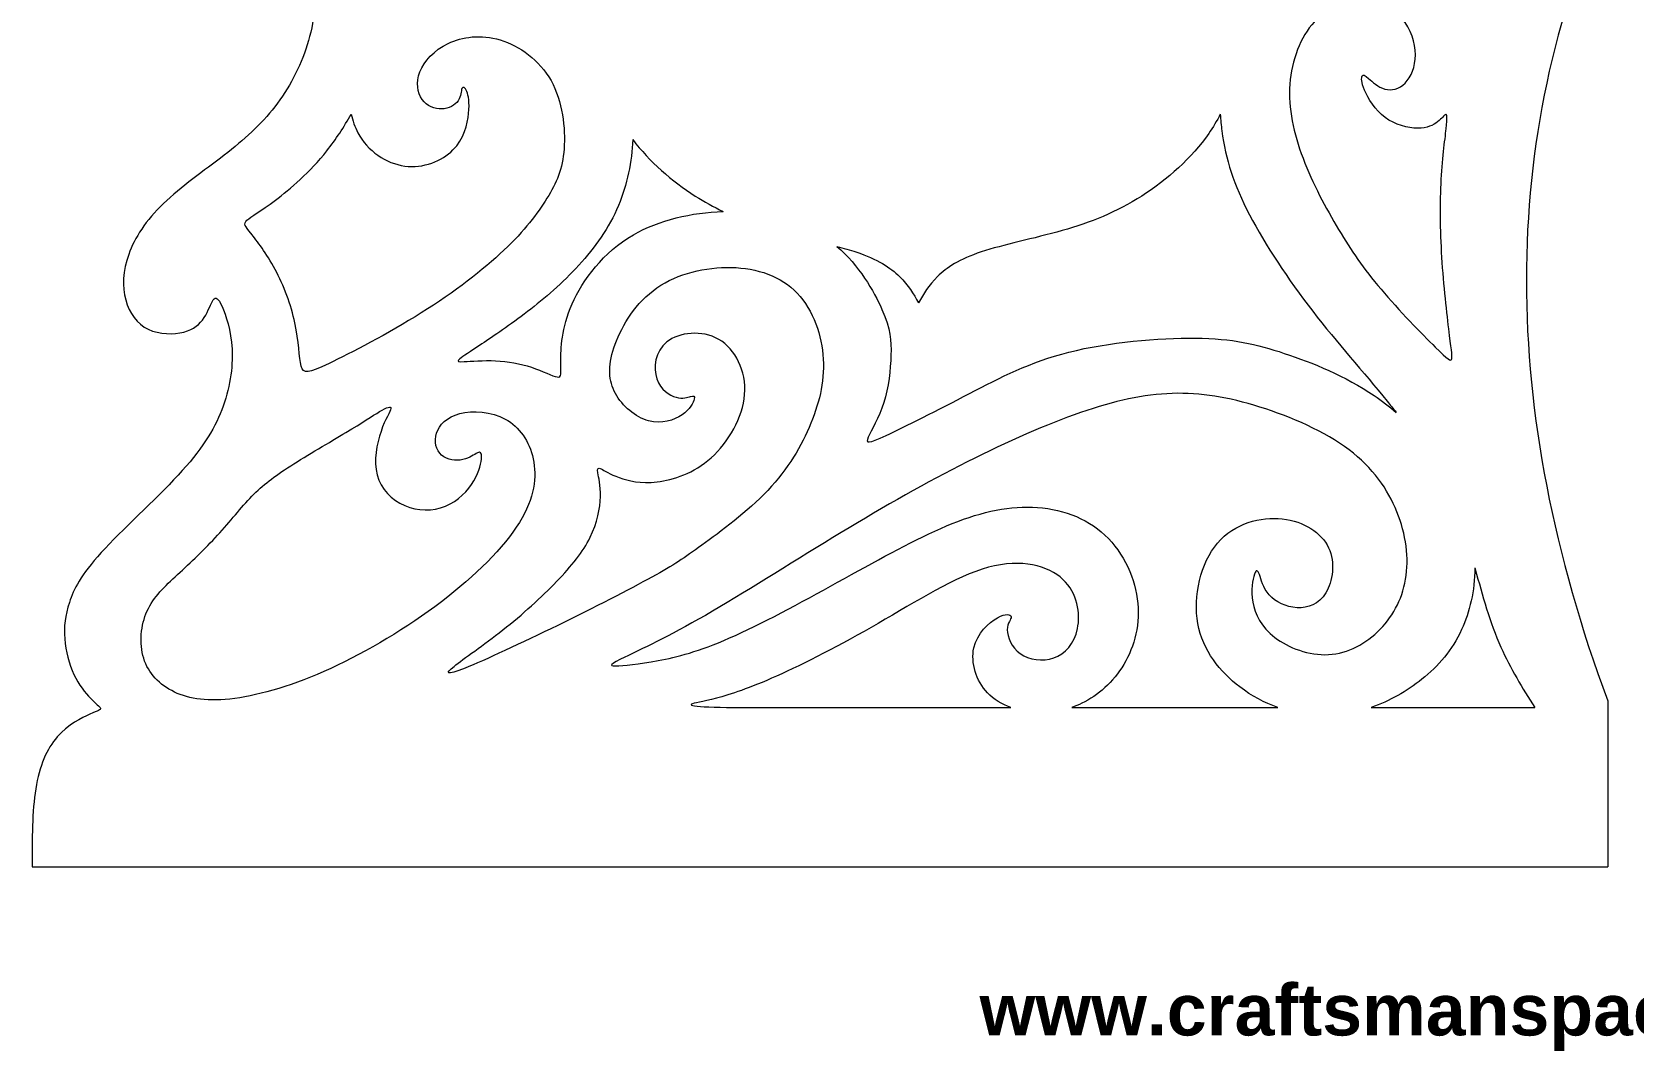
# Model space of a CAD drawing. Header units: millimetres. Extents: x 49.1 to 125.7, y -40.7 to 23.
# Drawn here: x 49.05 to 95.87, y -40.72 to -10.94 of the extents above; entities that cross this region are included whole.
import ezdxf

# ---------------------------------------------------------------- set-up
doc = ezdxf.new("R2010")
doc.units = ezdxf.units.MM
doc.header["$MEASUREMENT"] = 0
doc.layers.add('Default', color=7, linetype='Continuous')

msp = doc.modelspace()

# ---------------------------------------------------------------- linework, layer by layer
at = {"layer": 'Default', "lineweight": 9}
for points, knots in [([(54.9809, 18.9566), (55.3428, 18.3978), (55.7047, 17.839), (55.9191, 17.2869), (55.9191, 17.2869), (56.1336, 16.7348), (56.2007, 16.1894), (56.0442, 15.5904), (56.0442, 15.5904), (55.8878, 14.9914), (55.5078, 14.3388), (55.2485, 13.6839), (55.2485, 13.6839), (54.9893, 13.029), (54.8507, 12.3719), (55.0451, 11.8936), (55.0451, 11.8936), (55.2396, 11.4153), (55.7671, 11.1158), (56.2588, 11.0576), (56.2588, 11.0576), (56.7505, 10.9995), (57.2065, 11.1828), (57.4747, 11.4466), (57.4747, 11.4466), (57.7429, 11.7103), (57.8234, 12.0545), (57.868, 12.2556), (57.868, 12.2556), (57.9127, 12.4568), (57.9217, 12.5149), (57.9798, 12.4948), (57.9798, 12.4948), (58.0379, 12.4747), (58.1452, 12.3763), (58.2569, 12.0858), (58.2569, 12.0858), (58.3687, 11.7952), (58.4849, 11.3125), (58.5006, 10.7202), (58.5006, 10.7202), (58.5162, 10.1279), (58.4313, 9.426), (58.2033, 8.7354), (58.2033, 8.7354), (57.9753, 8.0447), (57.6043, 7.3653), (57.2199, 6.7775), (57.2199, 6.7775), (56.8354, 6.1896), (56.4376, 5.6934), (56.1291, 5.195), (56.1291, 5.195), (55.8207, 4.6966), (55.6017, 4.1959), (55.6061, 3.6819), (55.6061, 3.6819), (55.6106, 3.1678), (55.8386, 2.6403), (56.1984, 2.3475), (56.1984, 2.3475), (56.5583, 2.0547), (57.05, 1.9966), (57.4165, 2.0793), (57.4165, 2.0793), (57.7831, 2.162), (58.0245, 2.3855), (58.1832, 2.4771), (58.1832, 2.4771), (58.3419, 2.5688), (58.4179, 2.5285), (58.5453, 2.2715), (58.5453, 2.2715), (58.6727, 2.0145), (58.8515, 1.5406), (58.923, 0.9617), (58.923, 0.9617), (58.9945, 0.3829), (58.9588, -0.3011), (58.7375, -0.9403), (58.7375, -0.9403), (58.5162, -1.5795), (58.1094, -2.1741), (57.5842, -2.7306), (57.5842, -2.7306), (57.0589, -3.2872), (56.4152, -3.8057), (55.8453, -4.3086), (55.8453, -4.3086), (55.2753, -4.8115), (54.7791, -5.2988), (54.4864, -5.8508), (54.4864, -5.8508), (54.1936, -6.4029), (54.1041, -7.0198), (54.2047, -7.4936), (54.2047, -7.4936), (54.3053, -7.9674), (54.5959, -8.2983), (54.9512, -8.4659), (54.9512, -8.4659), (55.3066, -8.6335), (55.7269, -8.638), (56.0286, -8.5642), (56.0286, -8.5642), (56.3303, -8.4905), (56.5136, -8.3385), (56.6231, -8.1954), (56.6231, -8.1954), (56.7326, -8.0524), (56.7684, -7.9183), (56.8153, -7.878), (56.8153, -7.878), (56.8623, -7.8378), (56.9204, -7.8915), (57.0299, -8.1351), (57.0299, -8.1351), (57.1394, -8.3787), (57.3003, -8.8123), (57.3405, -9.3823), (57.3405, -9.3823), (57.3808, -9.9522), (57.3003, -10.6585), (57.0947, -11.3201), (57.0947, -11.3201), (56.8891, -11.9817), (56.5583, -12.5986), (56.1493, -13.126), (56.1493, -13.126), (55.7403, -13.6535), (55.253, -14.0916), (54.6674, -14.5453), (54.6674, -14.5453), (54.0818, -14.999), (53.3979, -15.4684), (52.8905, -15.9579), (52.8905, -15.9579), (52.3831, -16.4474), (52.0523, -16.957), (51.878, -17.442), (51.878, -17.442), (51.7037, -17.927), (51.6858, -18.3874), (51.7908, -18.7741), (51.7908, -18.7741), (51.8959, -19.1608), (52.1239, -19.4737), (52.4479, -19.6301), (52.4479, -19.6301), (52.772, -19.7866), (53.1923, -19.7866), (53.4895, -19.7106), (53.4895, -19.7106), (53.7868, -19.6346), (53.9611, -19.4826), (54.084, -19.2904), (54.084, -19.2904), (54.2069, -19.0982), (54.2785, -18.8658), (54.35, -18.7697), (54.35, -18.7697), (54.4215, -18.6735), (54.4931, -18.7138), (54.6048, -18.9618), (54.6048, -18.9618), (54.7166, -19.2099), (54.8685, -19.6659), (54.8976, -20.209), (54.8976, -20.209), (54.9267, -20.7522), (54.8328, -21.3825), (54.6003, -21.9859), (54.6003, -21.9859), (54.3679, -22.5894), (53.9969, -23.1661), (53.3219, -23.8947), (53.3219, -23.8947), (52.6469, -24.6233), (51.6679, -25.504), (51.0734, -26.1566), (51.0734, -26.1566), (50.4788, -26.8093), (50.2687, -27.2339), (50.1436, -27.6116), (50.1436, -27.6116), (50.0184, -27.9894), (49.9782, -28.3202), (50.0072, -28.6756), (50.0072, -28.6756), (50.0363, -29.0309), (50.1346, -29.4109), (50.2777, -29.7171), (50.2777, -29.7171), (50.4207, -30.0233), (50.6085, -30.2558), (50.7627, -30.4144), (50.7627, -30.4144), (50.9169, -30.5731), (51.0376, -30.6581), (51.0555, -30.7073), (51.0555, -30.7073), (51.0734, -30.7564), (50.9884, -30.7698), (50.7448, -30.8771), (50.7448, -30.8771), (50.5012, -30.9844), (50.0989, -31.1856), (49.7905, -31.5387), (49.7905, -31.5387), (49.482, -31.8919), (49.2674, -32.397), (49.1601, -33.0563), (49.1601, -33.0563), (49.0529, -33.7157), (49.0529, -34.5293), (49.0529, -35.3428)], [0, 0, 0, 0, 0.0181818, 0.0181818, 0.0181818, 0.0181818, 0.0363636, 0.0363636, 0.0363636, 0.0363636, 0.0545455, 0.0545455, 0.0545455, 0.0545455, 0.0727273, 0.0727273, 0.0727273, 0.0727273, 0.0909091, 0.0909091, 0.0909091, 0.0909091, 0.1090909, 0.1090909, 0.1090909, 0.1090909, 0.1272727, 0.1272727, 0.1272727, 0.1272727, 0.1454545, 0.1454545, 0.1454545, 0.1454545, 0.1636364, 0.1636364, 0.1636364, 0.1636364, 0.1818182, 0.1818182, 0.1818182, 0.1818182, 0.2, 0.2, 0.2, 0.2, 0.2181818, 0.2181818, 0.2181818, 0.2181818, 0.2363636, 0.2363636, 0.2363636, 0.2363636, 0.2545455, 0.2545455, 0.2545455, 0.2545455, 0.2727273, 0.2727273, 0.2727273, 0.2727273, 0.2909091, 0.2909091, 0.2909091, 0.2909091, 0.3090909, 0.3090909, 0.3090909, 0.3090909, 0.3272727, 0.3272727, 0.3272727, 0.3272727, 0.3454545, 0.3454545, 0.3454545, 0.3454545, 0.3636364, 0.3636364, 0.3636364, 0.3636364, 0.3818182, 0.3818182, 0.3818182, 0.3818182, 0.4, 0.4, 0.4, 0.4, 0.4181818, 0.4181818, 0.4181818, 0.4181818, 0.4363636, 0.4363636, 0.4363636, 0.4363636, 0.4545455, 0.4545455, 0.4545455, 0.4545455, 0.4727273, 0.4727273, 0.4727273, 0.4727273, 0.4909091, 0.4909091, 0.4909091, 0.4909091, 0.5090909, 0.5090909, 0.5090909, 0.5090909, 0.5272727, 0.5272727, 0.5272727, 0.5272727, 0.5454545, 0.5454545, 0.5454545, 0.5454545, 0.5636364, 0.5636364, 0.5636364, 0.5636364, 0.5818182, 0.5818182, 0.5818182, 0.5818182, 0.6, 0.6, 0.6, 0.6, 0.6181818, 0.6181818, 0.6181818, 0.6181818, 0.6363636, 0.6363636, 0.6363636, 0.6363636, 0.6545455, 0.6545455, 0.6545455, 0.6545455, 0.6727273, 0.6727273, 0.6727273, 0.6727273, 0.6909091, 0.6909091, 0.6909091, 0.6909091, 0.7090909, 0.7090909, 0.7090909, 0.7090909, 0.7272727, 0.7272727, 0.7272727, 0.7272727, 0.7454545, 0.7454545, 0.7454545, 0.7454545, 0.7636364, 0.7636364, 0.7636364, 0.7636364, 0.7818182, 0.7818182, 0.7818182, 0.7818182, 0.8, 0.8, 0.8, 0.8, 0.8181818, 0.8181818, 0.8181818, 0.8181818, 0.8363636, 0.8363636, 0.8363636, 0.8363636, 0.8545455, 0.8545455, 0.8545455, 0.8545455, 0.8727273, 0.8727273, 0.8727273, 0.8727273, 0.8909091, 0.8909091, 0.8909091, 0.8909091, 0.9090909, 0.9090909, 0.9090909, 0.9090909, 0.9272727, 0.9272727, 0.9272727, 0.9272727, 0.9454545, 0.9454545, 0.9454545, 0.9454545, 0.9636364, 0.9636364, 0.9636364, 0.9636364, 1, 1, 1, 1]), ([(87.2408, -16.7158), (86.8698, -16.0944), (86.4764, -15.3658), (86.1992, -14.6349), (86.1992, -14.6349), (85.9221, -13.904), (85.7612, -13.1709), (85.8126, -12.4669), (85.8126, -12.4669), (85.864, -11.7628), (86.1277, -11.0878), (86.5256, -10.652), (86.5256, -10.652), (86.9234, -10.2161), (87.4554, -10.0194), (87.9292, -10.0261), (87.9292, -10.0261), (88.403, -10.0328), (88.8188, -10.2429), (89.0892, -10.5491), (89.0892, -10.5491), (89.3597, -10.8554), (89.4848, -11.2577), (89.4848, -11.6086), (89.4848, -11.6086), (89.4848, -11.9595), (89.3597, -12.259), (89.1853, -12.4356), (89.1853, -12.4356), (89.011, -12.6121), (88.7875, -12.6658), (88.5908, -12.6122), (88.5908, -12.6122), (88.3941, -12.5585), (88.2242, -12.3976), (88.1147, -12.3015), (88.1147, -12.3015), (88.0052, -12.2054), (87.956, -12.1741), (87.9292, -12.2255), (87.9292, -12.2255), (87.9024, -12.2769), (87.8979, -12.411), (87.9985, -12.6479), (87.9985, -12.6479), (88.0991, -12.8848), (88.3047, -13.2246), (88.5975, -13.4413), (88.5975, -13.4413), (88.8903, -13.6582), (89.2703, -13.752), (89.5496, -13.7543), (89.5496, -13.7543), (89.829, -13.7565), (90.0078, -13.6671), (90.133, -13.5688), (90.133, -13.5688), (90.2582, -13.4704), (90.3297, -13.3631), (90.3699, -13.3542), (90.3699, -13.3542), (90.4101, -13.3452), (90.4191, -13.4347), (90.3833, -13.7699), (90.3833, -13.7699), (90.3476, -14.1052), (90.2671, -14.6863), (90.2336, -15.3769), (90.2336, -15.3769), (90.2, -16.0676), (90.2135, -16.8678), (90.2693, -17.6813), (90.2693, -17.6813), (90.3252, -18.4949), (90.4236, -19.3219), (90.4839, -19.8114), (90.4839, -19.8114), (90.5442, -20.3009), (90.5666, -20.4529), (90.542, -20.5087), (90.542, -20.5087), (90.5174, -20.5646), (90.4459, -20.5244), (90.066, -20.1511), (90.066, -20.1511), (89.686, -19.7779), (88.9976, -19.0715), (88.479, -18.4614), (88.479, -18.4614), (87.9605, -17.8512), (87.6118, -17.3371), (87.2408, -16.7158)], [0, 0, 0, 0, 0.0416667, 0.0416667, 0.0416667, 0.0416667, 0.0833333, 0.0833333, 0.0833333, 0.0833333, 0.125, 0.125, 0.125, 0.125, 0.1666667, 0.1666667, 0.1666667, 0.1666667, 0.2083333, 0.2083333, 0.2083333, 0.2083333, 0.25, 0.25, 0.25, 0.25, 0.2916667, 0.2916667, 0.2916667, 0.2916667, 0.3333333, 0.3333333, 0.3333333, 0.3333333, 0.375, 0.375, 0.375, 0.375, 0.4166667, 0.4166667, 0.4166667, 0.4166667, 0.4583333, 0.4583333, 0.4583333, 0.4583333, 0.5, 0.5, 0.5, 0.5, 0.5416667, 0.5416667, 0.5416667, 0.5416667, 0.5833333, 0.5833333, 0.5833333, 0.5833333, 0.625, 0.625, 0.625, 0.625, 0.6666667, 0.6666667, 0.6666667, 0.6666667, 0.7083333, 0.7083333, 0.7083333, 0.7083333, 0.75, 0.75, 0.75, 0.75, 0.7916667, 0.7916667, 0.7916667, 0.7916667, 0.8333333, 0.8333333, 0.8333333, 0.8333333, 0.875, 0.875, 0.875, 0.875, 0.9166667, 0.9166667, 0.9166667, 0.9166667, 1, 1, 1, 1]), ([(58.3809, -13.341), (58.1721, -13.7187), (57.9327, -14.0848), (57.6719, -14.4135), (57.6719, -14.4135), (57.1734, -15.0415), (56.5968, -15.5333), (56.1654, -15.8574), (56.1654, -15.8574), (55.734, -16.1815), (55.4479, -16.3379), (55.334, -16.4452), (55.334, -16.4452), (55.22, -16.5525), (55.2781, -16.6106), (55.4502, -16.8252), (55.4502, -16.8252), (55.6223, -17.0397), (55.9084, -17.4107), (56.1587, -17.8801), (56.1587, -17.8801), (56.409, -18.3495), (56.6236, -18.9172), (56.7353, -19.4469), (56.7353, -19.4469), (56.8471, -19.9766), (56.856, -20.4684), (56.9231, -20.7053), (56.9231, -20.7053), (56.9902, -20.9422), (57.1153, -20.9243), (57.7322, -20.6293), (57.7322, -20.6293), (58.3491, -20.3343), (59.4577, -19.762), (60.4299, -19.1519), (60.4299, -19.1519), (61.4022, -18.5417), (62.2382, -17.8935), (62.8438, -17.3214), (62.8438, -17.3214), (63.4495, -16.7492), (63.8251, -16.253), (64.1022, -15.8037), (64.1022, -15.8037), (64.3793, -15.3545), (64.5582, -14.9522), (64.6029, -14.3554), (64.6029, -14.3554), (64.6476, -13.7586), (64.5581, -12.9674), (64.2207, -12.3639), (64.2207, -12.3639), (63.8832, -11.7604), (63.2976, -11.3447), (62.7343, -11.1748), (62.7343, -11.1748), (62.1711, -11.005), (61.6302, -11.081), (61.2145, -11.2799), (61.2145, -11.2799), (60.7987, -11.4788), (60.5082, -11.8007), (60.3875, -12.1113), (60.3875, -12.1113), (60.2668, -12.422), (60.316, -12.7215), (60.4545, -12.916), (60.4545, -12.916), (60.5931, -13.1104), (60.8211, -13.1998), (61.0267, -13.1931), (61.0267, -13.1931), (61.2323, -13.1864), (61.4156, -13.0836), (61.505, -12.9518), (61.505, -12.9518), (61.5944, -12.8199), (61.5899, -12.6589), (61.619, -12.5941), (61.619, -12.5941), (61.648, -12.5293), (61.7107, -12.5606), (61.7598, -12.6791), (61.7598, -12.6791), (61.809, -12.7975), (61.8448, -13.0031), (61.8112, -13.3205), (61.8112, -13.3205), (61.7777, -13.6379), (61.6749, -14.0671), (61.353, -14.3911), (61.353, -14.3911), (61.0312, -14.7152), (60.4903, -14.9343), (59.9472, -14.8605), (59.9472, -14.8605), (59.4041, -14.7867), (58.8587, -14.4202), (58.5748, -13.886), (58.5748, -13.886), (58.4856, -13.7181), (58.4222, -13.5337), (58.3809, -13.341)], [0, 0, 0, 0, 0.037037, 0.037037, 0.037037, 0.037037, 0.0740741, 0.0740741, 0.0740741, 0.0740741, 0.1111111, 0.1111111, 0.1111111, 0.1111111, 0.1481481, 0.1481481, 0.1481481, 0.1481481, 0.1851852, 0.1851852, 0.1851852, 0.1851852, 0.2222222, 0.2222222, 0.2222222, 0.2222222, 0.2592593, 0.2592593, 0.2592593, 0.2592593, 0.2962963, 0.2962963, 0.2962963, 0.2962963, 0.3333333, 0.3333333, 0.3333333, 0.3333333, 0.3703704, 0.3703704, 0.3703704, 0.3703704, 0.4074074, 0.4074074, 0.4074074, 0.4074074, 0.4444444, 0.4444444, 0.4444444, 0.4444444, 0.4814815, 0.4814815, 0.4814815, 0.4814815, 0.5185185, 0.5185185, 0.5185185, 0.5185185, 0.5555556, 0.5555556, 0.5555556, 0.5555556, 0.5925926, 0.5925926, 0.5925926, 0.5925926, 0.6296296, 0.6296296, 0.6296296, 0.6296296, 0.6666667, 0.6666667, 0.6666667, 0.6666667, 0.7037037, 0.7037037, 0.7037037, 0.7037037, 0.7407407, 0.7407407, 0.7407407, 0.7407407, 0.7777778, 0.7777778, 0.7777778, 0.7777778, 0.8148148, 0.8148148, 0.8148148, 0.8148148, 0.8518519, 0.8518519, 0.8518519, 0.8518519, 0.8888889, 0.8888889, 0.8888889, 0.8888889, 0.9259259, 0.9259259, 0.9259259, 0.9259259, 1, 1, 1, 1]), ([(83.7814, -13.342), (83.684, -13.5367), (83.5715, -13.7266), (83.4423, -13.9126), (83.4423, -13.9126), (82.9551, -14.6144), (82.2309, -15.2627), (81.4889, -15.7365), (81.4889, -15.7365), (80.7468, -16.2103), (79.9869, -16.5098), (79.1577, -16.7467), (79.1577, -16.7467), (78.3285, -16.9836), (77.4299, -17.158), (76.7929, -17.3703), (76.7929, -17.3703), (76.156, -17.5826), (75.7804, -17.833), (75.5189, -18.0878), (75.5189, -18.0878), (75.2575, -18.3426), (75.1099, -18.6019), (74.9624, -18.8611)], [0, 0, 0, 0, 0.1428571, 0.1428571, 0.1428571, 0.1428571, 0.2857143, 0.2857143, 0.2857143, 0.2857143, 0.4285714, 0.4285714, 0.4285714, 0.4285714, 0.5714286, 0.5714286, 0.5714286, 0.5714286, 0.7142857, 0.7142857, 0.7142857, 0.7142857, 1, 1, 1, 1]), ([(83.7814, -13.342), (83.7911, -13.5084), (83.8062, -13.6732), (83.8267, -13.8347), (83.8267, -13.8347), (83.9318, -14.6616), (84.1777, -15.4037), (84.6358, -16.2821), (84.6358, -16.2821), (85.094, -17.1605), (85.7646, -18.1753), (86.482, -19.1028), (86.482, -19.1028), (87.1995, -20.0304), (87.9639, -20.8708), (88.6635, -21.7357), (88.6635, -21.7357), (88.7503, -21.843), (88.836, -21.9507), (88.9205, -22.0586)], [0, 0, 0, 0, 0.1666667, 0.1666667, 0.1666667, 0.1666667, 0.3333333, 0.3333333, 0.3333333, 0.3333333, 0.5, 0.5, 0.5, 0.5, 0.6666667, 0.6666667, 0.6666667, 0.6666667, 1, 1, 1, 1]), ([(66.6108, -14.089), (66.5845, -14.7218), (66.4504, -15.4025), (66.192, -16.016), (66.192, -16.016), (65.9171, -16.6687), (65.5014, -17.2454), (65.032, -17.7594), (65.032, -17.7594), (64.5626, -18.2735), (64.0396, -18.725), (63.5345, -19.1139), (63.5345, -19.1139), (63.0294, -19.5028), (62.5421, -19.8291), (62.1957, -20.0593), (62.1957, -20.0593), (61.8492, -20.2895), (61.6436, -20.4237), (61.5542, -20.4974), (61.5542, -20.4974), (61.4648, -20.5712), (61.4916, -20.5846), (61.6861, -20.5756), (61.6861, -20.5756), (61.8805, -20.5667), (62.2426, -20.5354), (62.6025, -20.551), (62.6025, -20.551), (62.9623, -20.5667), (63.3199, -20.6293), (63.6462, -20.7388), (63.6462, -20.7388), (63.9726, -20.8483), (64.2676, -21.0048), (64.4017, -21.0249), (64.4017, -21.0249), (64.5358, -21.045), (64.509, -20.9288), (64.5068, -20.5667), (64.5068, -20.5667), (64.5045, -20.2046), (64.5269, -19.5967), (64.8376, -18.8904), (64.8376, -18.8904), (65.1482, -18.1841), (65.7472, -17.3795), (66.6278, -16.8699), (66.6278, -16.8699), (67.378, -16.4358), (68.3325, -16.2157), (69.251, -16.1877)], [0, 0, 0, 0, 0.0714286, 0.0714286, 0.0714286, 0.0714286, 0.1428571, 0.1428571, 0.1428571, 0.1428571, 0.2142857, 0.2142857, 0.2142857, 0.2142857, 0.2857143, 0.2857143, 0.2857143, 0.2857143, 0.3571429, 0.3571429, 0.3571429, 0.3571429, 0.4285714, 0.4285714, 0.4285714, 0.4285714, 0.5, 0.5, 0.5, 0.5, 0.5714286, 0.5714286, 0.5714286, 0.5714286, 0.6428571, 0.6428571, 0.6428571, 0.6428571, 0.7142857, 0.7142857, 0.7142857, 0.7142857, 0.7857143, 0.7857143, 0.7857143, 0.7857143, 0.8571429, 0.8571429, 0.8571429, 0.8571429, 1, 1, 1, 1]), ([(66.6108, -14.089), (67.092, -14.7226), (67.7565, -15.3026), (68.436, -15.7365), (68.436, -15.7365), (68.7045, -15.908), (68.9754, -16.0566), (69.251, -16.1877)], [0, 0, 0, 0, 0.3333333, 0.3333333, 0.3333333, 0.3333333, 1, 1, 1, 1]), ([(72.5734, -17.2068), (72.774, -17.2599), (72.9622, -17.3138), (73.1319, -17.3703), (73.1319, -17.3703), (73.7688, -17.5826), (74.1444, -17.833), (74.4059, -18.0878), (74.4059, -18.0878), (74.6674, -18.3426), (74.8149, -18.6019), (74.9624, -18.8611)], [0, 0, 0, 0, 0.25, 0.25, 0.25, 0.25, 0.5, 0.5, 0.5, 0.5, 1, 1, 1, 1]), ([(72.5734, -17.2068), (73.2175, -17.7612), (73.6572, -18.5146), (73.8941, -19.0535), (73.8941, -19.0535), (74.1467, -19.628), (74.1691, -19.9588), (74.1557, -20.3834), (74.1557, -20.3834), (74.1422, -20.8081), (74.0931, -21.3266), (73.95, -21.7736), (73.95, -21.7736), (73.807, -22.2206), (73.57, -22.5962), (73.4896, -22.7861), (73.4896, -22.7861), (73.4091, -22.9761), (73.4851, -22.9806), (74.0171, -22.7325), (74.0171, -22.7325), (74.549, -22.4844), (75.5369, -21.9837), (76.4511, -21.5099), (76.4511, -21.5099), (77.3652, -21.0361), (78.2056, -20.589), (79.3589, -20.2985), (79.3589, -20.2985), (80.5122, -20.0079), (81.9785, -19.8738), (83.058, -19.8872), (83.058, -19.8872), (84.1375, -19.9006), (84.8304, -20.0616), (85.6529, -20.3342), (85.6529, -20.3342), (86.4755, -20.6069), (87.4277, -20.9913), (88.2792, -21.5702), (88.2792, -21.5702), (88.5006, -21.7207), (88.7153, -21.8844), (88.9205, -22.0586)], [0, 0, 0, 0, 0.0833333, 0.0833333, 0.0833333, 0.0833333, 0.1666667, 0.1666667, 0.1666667, 0.1666667, 0.25, 0.25, 0.25, 0.25, 0.3333333, 0.3333333, 0.3333333, 0.3333333, 0.4166667, 0.4166667, 0.4166667, 0.4166667, 0.5, 0.5, 0.5, 0.5, 0.5833333, 0.5833333, 0.5833333, 0.5833333, 0.6666667, 0.6666667, 0.6666667, 0.6666667, 0.75, 0.75, 0.75, 0.75, 0.8333333, 0.8333333, 0.8333333, 0.8333333, 1, 1, 1, 1]), ([(68.6327, -25.9376), (69.1669, -25.551), (69.9626, -24.9654), (70.5571, -24.3373), (70.5571, -24.3373), (71.1516, -23.7092), (71.545, -23.0387), (71.8154, -22.3771), (71.8154, -22.3771), (72.0859, -21.7156), (72.2334, -21.0629), (72.1686, -20.3723), (72.1686, -20.3723), (72.1038, -19.6816), (71.8266, -18.953), (71.3282, -18.4858), (71.3282, -18.4858), (70.8298, -18.0187), (70.11, -17.8131), (69.3501, -17.822), (69.3501, -17.822), (68.5902, -17.831), (67.79, -18.0545), (67.2022, -18.5037), (67.2022, -18.5037), (66.6144, -18.953), (66.2389, -19.628), (66.0601, -20.1733), (66.0601, -20.1733), (65.8813, -20.7187), (65.8992, -21.1344), (66.1026, -21.5054), (66.1026, -21.5054), (66.306, -21.8765), (66.6949, -22.2028), (67.0726, -22.3056), (67.0726, -22.3056), (67.4503, -22.4084), (67.8169, -22.2877), (68.0493, -22.1291), (68.0493, -22.1291), (68.2818, -21.9704), (68.3801, -21.7736), (68.4069, -21.6731), (68.4069, -21.6731), (68.4338, -21.5725), (68.3891, -21.568), (68.2997, -21.5926), (68.2997, -21.5926), (68.2103, -21.6172), (68.0761, -21.6709), (67.8795, -21.6172), (67.8795, -21.6172), (67.6828, -21.5636), (67.4235, -21.4026), (67.3162, -21.0808), (67.3162, -21.0808), (67.2089, -20.7589), (67.2536, -20.2761), (67.609, -19.9968), (67.609, -19.9968), (67.9644, -19.7174), (68.6304, -19.6414), (69.1221, -19.9252), (69.1221, -19.9252), (69.6139, -20.2091), (69.9313, -20.8528), (69.8799, -21.5323), (69.8799, -21.5323), (69.8285, -22.2117), (69.4082, -22.927), (68.9009, -23.3829), (68.9009, -23.3829), (68.3935, -23.8389), (67.799, -24.0356), (67.3207, -24.0914), (67.3207, -24.0914), (66.8424, -24.1473), (66.4803, -24.0624), (66.2143, -23.964), (66.2143, -23.964), (65.9483, -23.8657), (65.7785, -23.7539), (65.6824, -23.7115), (65.6824, -23.7115), (65.5862, -23.669), (65.5639, -23.6958), (65.5862, -23.8255), (65.5862, -23.8255), (65.6086, -23.9551), (65.6757, -24.1876), (65.6667, -24.5206), (65.6667, -24.5206), (65.6578, -24.8536), (65.5728, -25.2872), (65.365, -25.7096), (65.365, -25.7096), (65.1571, -26.1321), (64.8263, -26.5433), (64.3838, -27.0015), (64.3838, -27.0015), (63.9412, -27.4597), (63.3869, -27.9648), (62.817, -28.4141), (62.817, -28.4141), (62.247, -28.8633), (61.6615, -29.2567), (61.3865, -29.4802), (61.3865, -29.4802), (61.1116, -29.7037), (61.1474, -29.7574), (61.7084, -29.5317), (61.7084, -29.5317), (62.2694, -29.3059), (63.3557, -28.8008), (64.4173, -28.2822), (64.4173, -28.2822), (65.479, -27.7637), (66.516, -27.2317), (67.1709, -26.8719), (67.1709, -26.8719), (67.8258, -26.512), (68.0985, -26.3243), (68.6327, -25.9376)], [0, 0, 0, 0, 0.03125, 0.03125, 0.03125, 0.03125, 0.0625, 0.0625, 0.0625, 0.0625, 0.09375, 0.09375, 0.09375, 0.09375, 0.125, 0.125, 0.125, 0.125, 0.15625, 0.15625, 0.15625, 0.15625, 0.1875, 0.1875, 0.1875, 0.1875, 0.21875, 0.21875, 0.21875, 0.21875, 0.25, 0.25, 0.25, 0.25, 0.28125, 0.28125, 0.28125, 0.28125, 0.3125, 0.3125, 0.3125, 0.3125, 0.34375, 0.34375, 0.34375, 0.34375, 0.375, 0.375, 0.375, 0.375, 0.40625, 0.40625, 0.40625, 0.40625, 0.4375, 0.4375, 0.4375, 0.4375, 0.46875, 0.46875, 0.46875, 0.46875, 0.5, 0.5, 0.5, 0.5, 0.53125, 0.53125, 0.53125, 0.53125, 0.5625, 0.5625, 0.5625, 0.5625, 0.59375, 0.59375, 0.59375, 0.59375, 0.625, 0.625, 0.625, 0.625, 0.65625, 0.65625, 0.65625, 0.65625, 0.6875, 0.6875, 0.6875, 0.6875, 0.71875, 0.71875, 0.71875, 0.71875, 0.75, 0.75, 0.75, 0.75, 0.78125, 0.78125, 0.78125, 0.78125, 0.8125, 0.8125, 0.8125, 0.8125, 0.84375, 0.84375, 0.84375, 0.84375, 0.875, 0.875, 0.875, 0.875, 0.90625, 0.90625, 0.90625, 0.90625, 0.9375, 0.9375, 0.9375, 0.9375, 1, 1, 1, 1]), ([(85.4602, -30.6827), (85.0783, -30.5467), (84.7034, -30.349), (84.3522, -30.0815), (84.3522, -30.0815), (83.78, -29.6456), (83.2704, -29.0242), (83.1273, -28.2286), (83.1273, -28.2286), (82.9843, -27.4329), (83.2078, -26.4628), (83.7017, -25.8795), (83.7017, -25.8795), (84.1957, -25.2961), (84.9601, -25.0994), (85.5949, -25.1687), (85.5949, -25.1687), (86.2296, -25.238), (86.7348, -25.5733), (86.9448, -26.0136), (86.9448, -26.0136), (87.155, -26.4539), (87.07, -26.9993), (86.8666, -27.3323), (86.8666, -27.3323), (86.6632, -27.6653), (86.3414, -27.786), (86.024, -27.7682), (86.024, -27.7682), (85.7066, -27.7503), (85.3937, -27.5938), (85.2104, -27.3904), (85.2104, -27.3904), (85.0272, -27.187), (84.9735, -26.9367), (84.9244, -26.8003), (84.9244, -26.8003), (84.8752, -26.664), (84.8305, -26.6417), (84.7791, -26.7891), (84.7791, -26.7891), (84.7277, -26.9367), (84.6696, -27.2541), (84.7321, -27.6027), (84.7321, -27.6027), (84.7947, -27.9514), (84.978, -28.3314), (85.3736, -28.6353), (85.3736, -28.6353), (85.7692, -28.9393), (86.3771, -29.1673), (86.9471, -29.136), (86.9471, -29.136), (87.517, -29.1047), (88.049, -28.8142), (88.4535, -28.3984), (88.4535, -28.3984), (88.8581, -27.9827), (89.1353, -27.4418), (89.2157, -26.8205), (89.2157, -26.8205), (89.2962, -26.1991), (89.1799, -25.4973), (88.8916, -24.8402), (88.8916, -24.8402), (88.6033, -24.1831), (88.1429, -23.5706), (87.4098, -23.0543), (87.4098, -23.0543), (86.6767, -22.538), (85.6708, -22.1178), (84.7657, -21.8496), (84.7657, -21.8496), (83.8604, -21.5814), (83.0558, -21.4652), (82.2199, -21.5121), (82.2199, -21.5121), (81.384, -21.559), (80.5167, -21.7692), (79.5087, -22.1312), (79.5087, -22.1312), (78.5007, -22.4933), (77.3519, -23.0074), (76.1628, -23.6176), (76.1628, -23.6176), (74.9737, -24.2277), (73.7444, -24.9341), (72.457, -25.7186), (72.457, -25.7186), (71.1696, -26.5031), (69.8241, -27.3658), (68.7356, -27.9894), (68.7356, -27.9894), (67.6471, -28.613), (66.8156, -28.9975), (66.3776, -29.212), (66.3776, -29.212), (65.9395, -29.4266), (65.8948, -29.4713), (66.1093, -29.4691), (66.1093, -29.4691), (66.3239, -29.4668), (66.7978, -29.4176), (67.3521, -29.3126), (67.3521, -29.3126), (67.9063, -29.2075), (68.5411, -29.0466), (69.4419, -28.651), (69.4419, -28.651), (70.3426, -28.2554), (71.5093, -27.6251), (72.5978, -27.0239), (72.5978, -27.0239), (73.6863, -26.4226), (74.6966, -25.8504), (75.6107, -25.4504), (75.6107, -25.4504), (76.5249, -25.0503), (77.3429, -24.8223), (78.1431, -24.8245), (78.1431, -24.8245), (78.9432, -24.8268), (79.7255, -25.0592), (80.3044, -25.5509), (80.3044, -25.5509), (80.8833, -26.0426), (81.2588, -26.7937), (81.3571, -27.5066), (81.3571, -27.5066), (81.4555, -28.2196), (81.2766, -28.8946), (80.9638, -29.4221), (80.9638, -29.4221), (80.6509, -29.9496), (80.2038, -30.3295), (79.7389, -30.5575), (79.7389, -30.5575), (79.64, -30.606), (79.5403, -30.6477), (79.4398, -30.6827)], [0, 0, 0, 0, 0.0277778, 0.0277778, 0.0277778, 0.0277778, 0.0555556, 0.0555556, 0.0555556, 0.0555556, 0.0833333, 0.0833333, 0.0833333, 0.0833333, 0.1111111, 0.1111111, 0.1111111, 0.1111111, 0.1388889, 0.1388889, 0.1388889, 0.1388889, 0.1666667, 0.1666667, 0.1666667, 0.1666667, 0.1944444, 0.1944444, 0.1944444, 0.1944444, 0.2222222, 0.2222222, 0.2222222, 0.2222222, 0.25, 0.25, 0.25, 0.25, 0.2777778, 0.2777778, 0.2777778, 0.2777778, 0.3055556, 0.3055556, 0.3055556, 0.3055556, 0.3333333, 0.3333333, 0.3333333, 0.3333333, 0.3611111, 0.3611111, 0.3611111, 0.3611111, 0.3888889, 0.3888889, 0.3888889, 0.3888889, 0.4166667, 0.4166667, 0.4166667, 0.4166667, 0.4444444, 0.4444444, 0.4444444, 0.4444444, 0.4722222, 0.4722222, 0.4722222, 0.4722222, 0.5, 0.5, 0.5, 0.5, 0.5277778, 0.5277778, 0.5277778, 0.5277778, 0.5555556, 0.5555556, 0.5555556, 0.5555556, 0.5833333, 0.5833333, 0.5833333, 0.5833333, 0.6111111, 0.6111111, 0.6111111, 0.6111111, 0.6388889, 0.6388889, 0.6388889, 0.6388889, 0.6666667, 0.6666667, 0.6666667, 0.6666667, 0.6944444, 0.6944444, 0.6944444, 0.6944444, 0.7222222, 0.7222222, 0.7222222, 0.7222222, 0.75, 0.75, 0.75, 0.75, 0.7777778, 0.7777778, 0.7777778, 0.7777778, 0.8055556, 0.8055556, 0.8055556, 0.8055556, 0.8333333, 0.8333333, 0.8333333, 0.8333333, 0.8611111, 0.8611111, 0.8611111, 0.8611111, 0.8888889, 0.8888889, 0.8888889, 0.8888889, 0.9166667, 0.9166667, 0.9166667, 0.9166667, 0.9444444, 0.9444444, 0.9444444, 0.9444444, 1, 1, 1, 1]), ([(58.2284, -22.6453), (57.7545, -22.9314), (57.1019, -23.307), (56.6124, -23.6199), (56.6124, -23.6199), (56.1229, -23.9328), (55.7966, -24.1831), (55.477, -24.5116), (55.477, -24.5116), (55.1574, -24.8402), (54.8444, -25.247), (54.4757, -25.6493), (54.4757, -25.6493), (54.1069, -26.0516), (53.6822, -26.4495), (53.3067, -26.7982), (53.3067, -26.7982), (52.9312, -27.1468), (52.6049, -27.4463), (52.4171, -27.8621), (52.4171, -27.8621), (52.2294, -28.2778), (52.1802, -28.8097), (52.3166, -29.2456), (52.3166, -29.2456), (52.4529, -29.6814), (52.7748, -30.0212), (53.2151, -30.2313), (53.2151, -30.2313), (53.6554, -30.4414), (54.2142, -30.5218), (54.9786, -30.419), (54.9786, -30.419), (55.7429, -30.3162), (56.713, -30.0301), (57.7814, -29.5406), (57.7814, -29.5406), (58.8497, -29.0511), (60.0165, -28.3582), (61.0155, -27.5961), (61.0155, -27.5961), (62.0146, -26.8339), (62.8461, -26.0025), (63.2953, -25.2783), (63.2953, -25.2783), (63.7446, -24.5541), (63.8117, -23.9372), (63.6999, -23.4187), (63.6999, -23.4187), (63.5881, -22.9002), (63.2976, -22.4799), (62.8841, -22.2542), (62.8841, -22.2542), (62.4706, -22.0285), (61.9341, -21.9972), (61.5542, -22.0955), (61.5542, -22.0955), (61.1742, -22.1939), (60.9507, -22.4219), (60.8725, -22.6655), (60.8725, -22.6655), (60.7942, -22.9091), (60.8613, -23.1684), (61.0245, -23.3114), (61.0245, -23.3114), (61.1876, -23.4545), (61.4469, -23.4813), (61.6458, -23.4388), (61.6458, -23.4388), (61.8448, -23.3964), (61.9833, -23.2846), (62.0705, -23.2421), (62.0705, -23.2421), (62.1577, -23.1997), (62.1934, -23.2265), (62.189, -23.3695), (62.189, -23.3695), (62.1845, -23.5126), (62.1398, -23.7718), (61.9699, -24.0557), (61.9699, -24.0557), (61.8001, -24.3395), (61.505, -24.648), (61.1362, -24.8), (61.1362, -24.8), (60.7675, -24.952), (60.3249, -24.9475), (59.9449, -24.7843), (59.9449, -24.7843), (59.565, -24.6212), (59.2476, -24.2993), (59.1381, -23.8881), (59.1381, -23.8881), (59.0285, -23.4768), (59.1269, -22.9761), (59.252, -22.6141), (59.252, -22.6141), (59.3772, -22.252), (59.5292, -22.0285), (59.5404, -21.9435), (59.5404, -21.9435), (59.5516, -21.8586), (59.4219, -21.9123), (59.2096, -22.0374), (59.2096, -22.0374), (58.9973, -22.1626), (58.7022, -22.3593), (58.2284, -22.6453)], [0, 0, 0, 0, 0.0357143, 0.0357143, 0.0357143, 0.0357143, 0.0714286, 0.0714286, 0.0714286, 0.0714286, 0.1071429, 0.1071429, 0.1071429, 0.1071429, 0.1428571, 0.1428571, 0.1428571, 0.1428571, 0.1785714, 0.1785714, 0.1785714, 0.1785714, 0.2142857, 0.2142857, 0.2142857, 0.2142857, 0.25, 0.25, 0.25, 0.25, 0.2857143, 0.2857143, 0.2857143, 0.2857143, 0.3214286, 0.3214286, 0.3214286, 0.3214286, 0.3571429, 0.3571429, 0.3571429, 0.3571429, 0.3928571, 0.3928571, 0.3928571, 0.3928571, 0.4285714, 0.4285714, 0.4285714, 0.4285714, 0.4642857, 0.4642857, 0.4642857, 0.4642857, 0.5, 0.5, 0.5, 0.5, 0.5357143, 0.5357143, 0.5357143, 0.5357143, 0.5714286, 0.5714286, 0.5714286, 0.5714286, 0.6071429, 0.6071429, 0.6071429, 0.6071429, 0.6428571, 0.6428571, 0.6428571, 0.6428571, 0.6785714, 0.6785714, 0.6785714, 0.6785714, 0.7142857, 0.7142857, 0.7142857, 0.7142857, 0.75, 0.75, 0.75, 0.75, 0.7857143, 0.7857143, 0.7857143, 0.7857143, 0.8214286, 0.8214286, 0.8214286, 0.8214286, 0.8571429, 0.8571429, 0.8571429, 0.8571429, 0.8928571, 0.8928571, 0.8928571, 0.8928571, 0.9285714, 0.9285714, 0.9285714, 0.9285714, 1, 1, 1, 1]), ([(77.662, -30.6827), (77.4011, -30.5912), (77.162, -30.4526), (76.9764, -30.2558), (76.9764, -30.2558), (76.6456, -29.9049), (76.4846, -29.3684), (76.5785, -28.9416), (76.5785, -28.9416), (76.6724, -28.5147), (77.0211, -28.1973), (77.2669, -28.0587), (77.2669, -28.0587), (77.5128, -27.9201), (77.6558, -27.9604), (77.667, -28.0319), (77.667, -28.0319), (77.6782, -28.1034), (77.5575, -28.2062), (77.5575, -28.4118), (77.5575, -28.4118), (77.5575, -28.6175), (77.6782, -28.9259), (77.9352, -29.1092), (77.9352, -29.1092), (78.1922, -29.2925), (78.5856, -29.3506), (78.9164, -29.2321), (78.9164, -29.2321), (79.2472, -29.1137), (79.5154, -28.8186), (79.6071, -28.3761), (79.6071, -28.3761), (79.6987, -27.9335), (79.6138, -27.3435), (79.1824, -26.9412), (79.1824, -26.9412), (78.751, -26.5389), (77.9732, -26.3243), (77.0077, -26.5858), (77.0077, -26.5858), (76.0421, -26.8473), (74.8888, -27.5849), (73.7824, -28.2241), (73.7824, -28.2241), (72.676, -28.8633), (71.6166, -29.4042), (70.8142, -29.7641), (70.8142, -29.7641), (70.0118, -30.1239), (69.4664, -30.3028), (69.0574, -30.41), (69.0574, -30.41), (68.6484, -30.5173), (68.3757, -30.5531), (68.3266, -30.5866), (68.3266, -30.5866), (68.2774, -30.6201), (68.4517, -30.6514), (68.8361, -30.6671), (68.8361, -30.6671), (69.2206, -30.6827), (69.8151, -30.6827), (70.4097, -30.6827)], [0, 0, 0, 0, 0.0588235, 0.0588235, 0.0588235, 0.0588235, 0.1176471, 0.1176471, 0.1176471, 0.1176471, 0.1764706, 0.1764706, 0.1764706, 0.1764706, 0.2352941, 0.2352941, 0.2352941, 0.2352941, 0.2941176, 0.2941176, 0.2941176, 0.2941176, 0.3529412, 0.3529412, 0.3529412, 0.3529412, 0.4117647, 0.4117647, 0.4117647, 0.4117647, 0.4705882, 0.4705882, 0.4705882, 0.4705882, 0.5294118, 0.5294118, 0.5294118, 0.5294118, 0.5882353, 0.5882353, 0.5882353, 0.5882353, 0.6470588, 0.6470588, 0.6470588, 0.6470588, 0.7058824, 0.7058824, 0.7058824, 0.7058824, 0.7647059, 0.7647059, 0.7647059, 0.7647059, 0.8235294, 0.8235294, 0.8235294, 0.8235294, 0.8823529, 0.8823529, 0.8823529, 0.8823529, 1, 1, 1, 1]), ([(91.2241, -26.601), (91.2176, -27.2715), (91.0693, -27.8907), (90.8339, -28.4051), (90.8339, -28.4051), (90.5568, -29.0108), (90.1589, -29.4713), (89.6739, -29.8579), (89.6739, -29.8579), (89.2356, -30.2074), (88.726, -30.4967), (88.1931, -30.6827)], [0, 0, 0, 0, 0.25, 0.25, 0.25, 0.25, 0.5, 0.5, 0.5, 0.5, 1, 1, 1, 1]), ([(91.2241, -26.601), (91.2276, -26.6139), (91.2312, -26.6269), (91.2347, -26.6398), (91.2347, -26.6398), (91.4425, -27.4064), (91.6612, -28.1931), (91.985, -28.9216), (91.985, -28.9216), (92.2593, -29.5385), (92.609, -30.1138), (92.9702, -30.6827)], [0, 0, 0, 0, 0.25, 0.25, 0.25, 0.25, 0.5, 0.5, 0.5, 0.5, 1, 1, 1, 1])]:
    msp.add_open_spline(points, degree=3, knots=knots, dxfattribs=at)
for points in [[(95.1052, -6.9393), (91.9341, -14.1013), (91.9341, -21.9509), (95.1052, -30.4882)], [(70.4097, -30.6827), (72.8271, -30.6827), (75.2446, -30.6827), (77.662, -30.6827)], [(79.4398, -30.6827), (81.4466, -30.6827), (83.4534, -30.6827), (85.4602, -30.6827)], [(88.1931, -30.6827), (89.7855, -30.6827), (91.3778, -30.6827), (92.9702, -30.6827)], [(95.1051, -30.4882), (95.1051, -30.4882), (95.1051, -35.3429), (95.1051, -35.3429)], [(49.0528, -35.3429), (49.0528, -35.3429), (95.1051, -35.3429), (95.1051, -35.3429)]]:
    msp.add_open_spline(points, degree=3, dxfattribs=at)

# ---------------------------------------------------------------- texts
at = {"insert": (76.7472, -38.7663), "char_height": 1.5, "width": 29.069591, "attachment_point": 1}
msp.add_mtext('{\\fArial|b1|i0|c0|p34;www.craftsmanspace.com}', dxfattribs=at)

doc.saveas('drawing.dxf')
